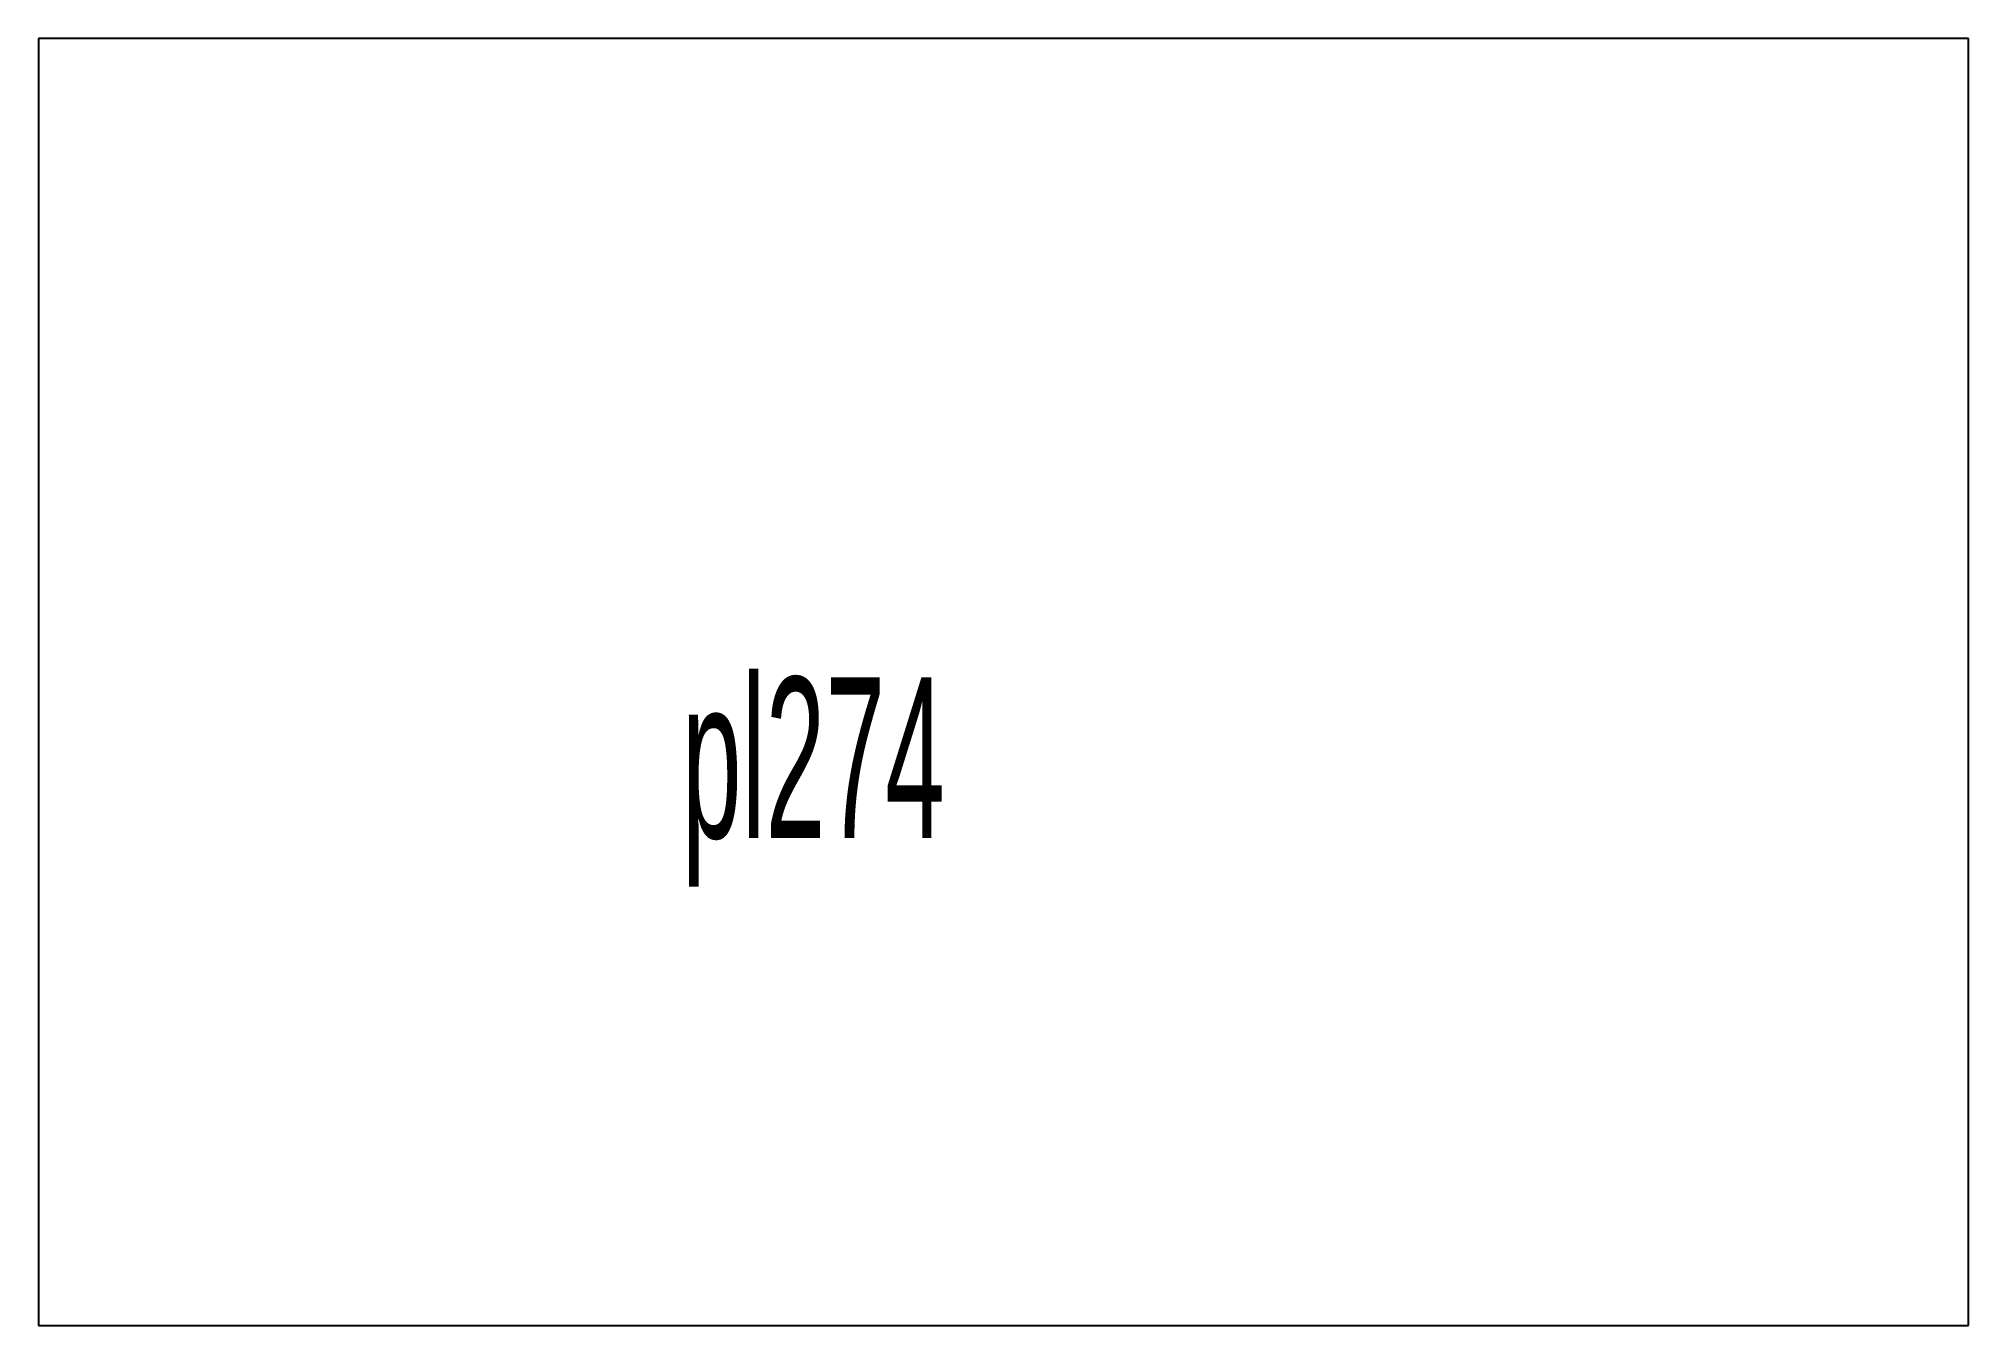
# Model space of a CAD drawing. Extents: x 0 to 6, y 0 to 4.
import ezdxf

# ---------------------------------------------------------------- set-up
doc = ezdxf.new("R2010")
doc.units = 0
doc.header["$MEASUREMENT"] = 0
doc.layers.add('BURN', color=1, linetype='CONTINUOUS')
doc.layers.add('SCRIBE', color=1, linetype='CONTINUOUS')

msp = doc.modelspace()

# ---------------------------------------------------------------- linework, layer by layer
at = {"layer": 'BURN'}
for p, q in [((6, 3.999999), (0, 4)), ((0, 4), (0, 0)), ((6, 0), (6, 3.999999)), ((0, 0), (6, 0))]:
    msp.add_line(p, q, dxfattribs=at)

# ---------------------------------------------------------------- texts
at = {"layer": 'SCRIBE', "width": 0.5}
msp.add_text('pl274', height=0.5, dxfattribs=at).set_placement((2, 1.515))

doc.saveas('drawing.dxf')
